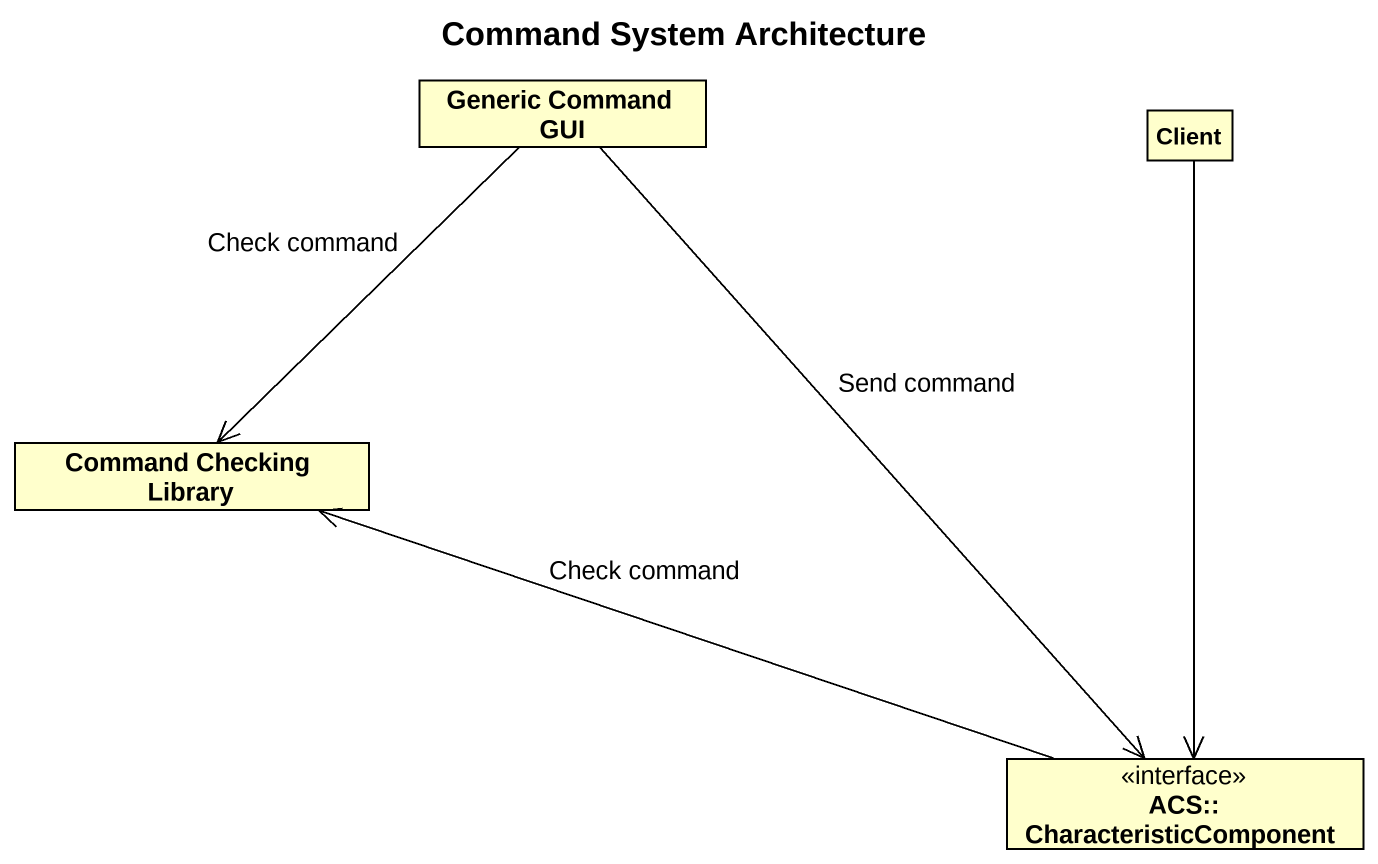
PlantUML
@startuml
title Command System Architecture
hide circle
hide empty members
class "Generic Command GUI" as Generic_Command_GUI #FFFFCC
class Client #FFFFCC
class "Command Checking Library" as Command_Checking_Library #FFFFCC
interface "ACS:: CharacteristicComponent" as ACS_CharacteristicComponent #FFFFCC
Generic_Command_GUI --> Command_Checking_Library : Check command
Generic_Command_GUI --> ACS_CharacteristicComponent : Send command
Client --> ACS_CharacteristicComponent
ACS_CharacteristicComponent -left-> Command_Checking_Library : Check command
@enduml
